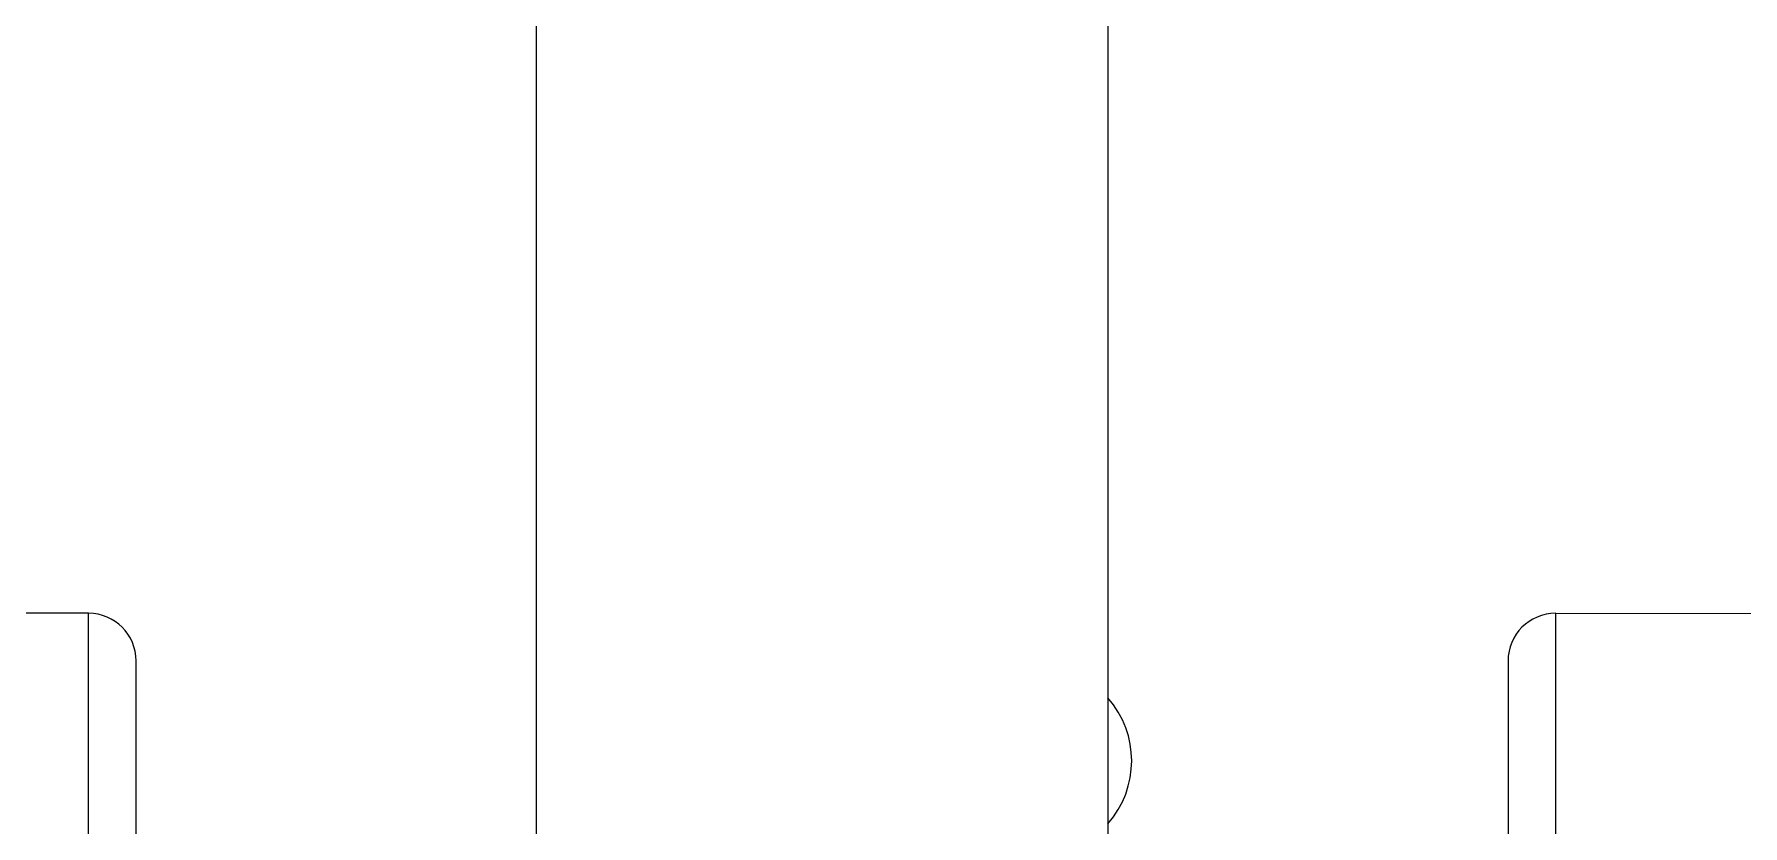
# Model space of a CAD drawing. Header units: centimetres. Extents: x 118932 to 154602, y -32682 to -23521.
# Drawn here: x 129546.14 to 129564.08, y -27746.45 to -27738.14 of the extents above; entities that cross this region are included whole.
import ezdxf

# ---------------------------------------------------------------- set-up
doc = ezdxf.new("R2010")
doc.units = ezdxf.units.CM
doc.header["$LTSCALE"] = 50
doc.header["$MEASUREMENT"] = 0
doc.layers.add('GEN_02_TF_Mobilya', color=7, linetype='Continuous', lineweight=5, true_color=0x745e3d)

# ---------------------------------------------------------------- blocks, each defined once
blk = doc.blocks.new('spor aletleri 2')
at = {"layer": 'GEN_02_TF_Mobilya'}
for p, q in [((-2.751, -108.726), (-2.751, -136.025)), ((3.248, -108.726), (3.248, -136.025)), ((-6.951, -143.1), (-6.951, -131.101)), ((7.448, -131.101), (7.448, -143.1))]:
    blk.add_line(p, q, dxfattribs=at)
at = {"layer": 'GEN_02_TF_Mobilya', "flags": 128}
for points in [[(-7.451, -130.601), (-25.349, -130.601), (-25.349, -143.6), (-7.451, -143.6)], [(7.948, -143.6), (7.948, -130.601), (25.846, -130.602), (25.846, -143.6)]]:
    blk.add_lwpolyline(points, close=True, dxfattribs=at)
at = {"layer": 'GEN_02_TF_Mobilya'}
for centre, radius, start, end in [((-7.451, -131.101), 0.5, 359.9993, 89.9993), ((7.948, -131.101), 0.5, 89.9993, 179.9993), ((2.498, -132.15), 1, 318.6067, 41.392)]:
    blk.add_arc(centre, radius, start, end, dxfattribs=at)
blk = doc.blocks.new('c blok level -1 tefriş')
blk.add_blockref('spor aletleri 2', (-32.486, 927.178, -0.003))

msp = doc.modelspace()

# ---------------------------------------------------------------- block references
msp.add_blockref('c blok level -1 tefriş', (129586.651, -28540.795, 0.003))

doc.saveas('drawing.dxf')
